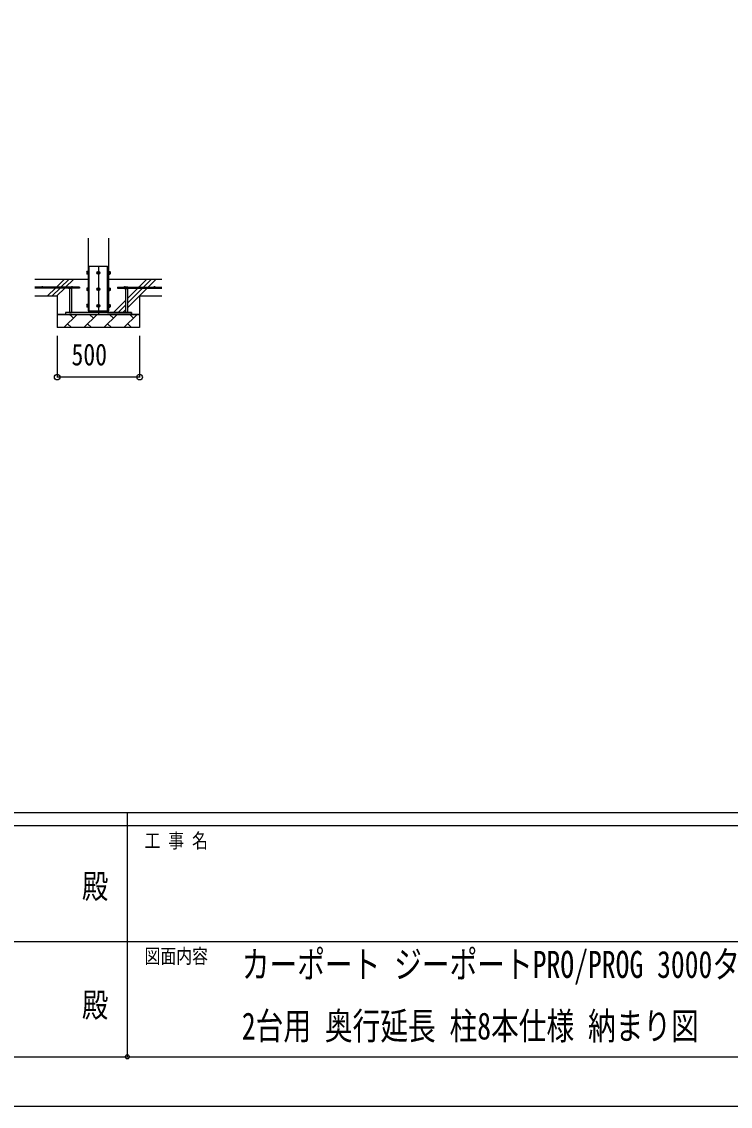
# Model space of a CAD drawing. Units: millimetres, scale not verified. Extents: x -16820 to 16820, y -11880 to 11880.
# Drawn here: x -660 to 3637, y -11880 to -5305 of the extents above; entities that cross this region are included whole.
import ezdxf
from ezdxf.enums import TextEntityAlignment as Align

# ---------------------------------------------------------------- set-up
doc = ezdxf.new("R2010")
doc.units = ezdxf.units.MM
doc.header["$LTSCALE"] = 50
doc.header["$PDMODE"] = 32
doc.header["$PDSIZE"] = 25
for name, color, linetype in [('0-2_USER1', 3, 'Continuous'), ('0-3_YKK_11', 7, 'Continuous'), ('0-4_YKK_12', 2, 'Continuous'), ('0-5_YKK_13', 4, 'Continuous'), ('0-6_YKK_A1', 4, 'Continuous'), ('0-7_YKK_D', 6, 'Continuous'), ('0-8_YKK_ZWAK', 7, 'Continuous')]:
    doc.layers.add(name, color=color, linetype=linetype)
doc.styles.add('ＭＳ ゴシック', font='')
doc.styles.get('ＭＳ ゴシック').set_extended_font_data('MS Gothic')

msp = doc.modelspace()

# ---------------------------------------------------------------- linework, layer by layer
at = {"layer": '0-3_YKK_11'}
for p, q in [((-444.92, -7079), (-394.92, -7079)), ((55.08, -7079), (5.08, -7079))]:
    msp.add_line(p, q, dxfattribs=at)
at = {"layer": '0-4_YKK_12'}
msp.add_line((-194.92, -6784.5), (-194.92, -7084.5), dxfattribs=at)
at = {"layer": '0-5_YKK_13'}
for p, q in [((-265.62, -6820.51), (-265.04, -6819.51)), ((-265.62, -6820.51), (-265.62, -6833.5)), ((-265.62, -6833.5), (-265.04, -6834.51)), ((-260.12, -6819.51), (-265.04, -6819.51)), ((-260.12, -6823.25), (-265.04, -6823.25)), ((-260.12, -6830.75), (-265.04, -6830.75)), ((-260.12, -6834.51), (-265.04, -6834.51)), ((-260.12, -6819.51), (-260.12, -6834.51)), ((-258.52, -6819.96), (-260.12, -6819.96)), ((-260.12, -6826.5), (-260.12, -6819.96)), ((-260.12, -6826.5), (-258.52, -6826.5)), ((-260.12, -6827.5), (-258.52, -6827.5)), ((-260.12, -6834.05), (-260.12, -6827.5)), ((-260.12, -6834.05), (-258.52, -6834.05)), ((-258.52, -6826.5), (-258.52, -6819.96)), ((-258.52, -6834.05), (-258.52, -6827.5)), ((-250.92, -6787), (-138.92, -6787)), ((-138.92, -7057), (-138.92, -6787)), ((-131.32, -6819.95), (-129.72, -6819.95)), ((-131.32, -6826.5), (-131.32, -6819.95)), ((-129.72, -6826.5), (-131.32, -6826.5)), ((-129.72, -6827.5), (-131.32, -6827.5)), ((-131.32, -6834.05), (-131.32, -6827.5)), ((-129.72, -6834.05), (-131.32, -6834.05)), ((-129.72, -6819.49), (-124.8, -6819.49)), ((-129.72, -6819.49), (-129.72, -6834.51)), ((-129.72, -6826.5), (-129.72, -6819.95)), ((-129.72, -6823.25), (-124.8, -6823.25)), ((-129.72, -6834.05), (-129.72, -6827.5)), ((-129.72, -6830.75), (-124.8, -6830.75)), ((-129.72, -6834.51), (-124.8, -6834.51)), ((-124.22, -6820.5), (-124.8, -6819.49)), ((-124.22, -6833.5), (-124.8, -6834.51)), ((-124.22, -6820.5), (-124.22, -6833.5)), ((-374.42, -6914.5), (-375.89, -6915.35)), ((-374.42, -6914.5), (-355.42, -6914.5)), ((-370.92, -6922.5), (-370.92, -7067)), ((-370.41, -6922.5), (-370.41, -6915.35)), ((-359.44, -6922.5), (-359.44, -6915.35)), ((-358.92, -6922.5), (-358.92, -7067)), ((-355.42, -6914.5), (-353.95, -6915.35)), ((-353.95, -6922.5), (-353.95, -6915.35)), ((-265.62, -6920.51), (-265.04, -6919.51)), ((-265.62, -6920.51), (-265.62, -6933.5)), ((-265.62, -6933.5), (-265.04, -6934.51)), ((-260.12, -6919.51), (-265.04, -6919.51)), ((-260.12, -6923.25), (-265.04, -6923.25)), ((-260.12, -6930.75), (-265.04, -6930.75)), ((-260.12, -6934.51), (-265.04, -6934.51)), ((-260.12, -6919.51), (-260.12, -6934.51)), ((-258.52, -6919.96), (-260.12, -6919.96)), ((-260.12, -6926.5), (-260.12, -6919.96)), ((-260.12, -6926.5), (-258.52, -6926.5)), ((-260.12, -6927.5), (-258.52, -6927.5)), ((-260.12, -6934.05), (-260.12, -6927.5)), ((-260.12, -6934.05), (-258.52, -6934.05)), ((-258.52, -6926.5), (-258.52, -6919.96)), ((-258.52, -6934.05), (-258.52, -6927.5)), ((-131.32, -6919.95), (-129.72, -6919.95)), ((-131.32, -6926.5), (-131.32, -6919.95)), ((-129.72, -6926.5), (-131.32, -6926.5)), ((-129.72, -6927.5), (-131.32, -6927.5)), ((-131.32, -6934.05), (-131.32, -6927.5)), ((-129.72, -6934.05), (-131.32, -6934.05)), ((-129.72, -6919.49), (-124.8, -6919.49)), ((-129.72, -6919.49), (-129.72, -6934.51)), ((-129.72, -6926.5), (-129.72, -6919.95)), ((-129.72, -6923.25), (-124.8, -6923.25)), ((-129.72, -6934.05), (-129.72, -6927.5)), ((-129.72, -6930.75), (-124.8, -6930.75)), ((-129.72, -6934.51), (-124.8, -6934.51)), ((-124.22, -6920.5), (-124.8, -6919.49)), ((-124.22, -6933.5), (-124.8, -6934.51)), ((-124.22, -6920.5), (-124.22, -6933.5)), ((-34.42, -6914.5), (-35.89, -6915.35)), ((-35.89, -6922.5), (-35.89, -6915.35)), ((-15.42, -6914.5), (-34.42, -6914.5)), ((-30.92, -6922.5), (-30.92, -7067)), ((-30.41, -6922.5), (-30.41, -6915.35)), ((-19.44, -6922.5), (-19.44, -6915.35)), ((-18.92, -6922.5), (-18.92, -7067)), ((-15.42, -6914.5), (-13.95, -6915.35)), ((-265.62, -7020.51), (-265.04, -7019.51)), ((-265.62, -7020.51), (-265.62, -7033.5)), ((-265.62, -7033.5), (-265.04, -7034.51)), ((-260.12, -7019.51), (-265.04, -7019.51)), ((-260.12, -7023.25), (-265.04, -7023.25)), ((-260.12, -7030.75), (-265.04, -7030.75)), ((-260.12, -7034.51), (-265.04, -7034.51)), ((-260.12, -7019.51), (-260.12, -7034.51)), ((-258.52, -7019.96), (-260.12, -7019.96)), ((-260.12, -7026.5), (-260.12, -7019.96)), ((-260.12, -7026.5), (-258.52, -7026.5)), ((-260.12, -7027.5), (-258.52, -7027.5)), ((-260.12, -7034.05), (-260.12, -7027.5)), ((-260.12, -7034.05), (-258.52, -7034.05)), ((-258.52, -7026.5), (-258.52, -7019.96)), ((-258.52, -7034.05), (-258.52, -7027.5)), ((-131.32, -7019.95), (-129.72, -7019.95)), ((-131.32, -7026.5), (-131.32, -7019.95)), ((-129.72, -7026.5), (-131.32, -7026.5)), ((-129.72, -7027.5), (-131.32, -7027.5)), ((-131.32, -7034.05), (-131.32, -7027.5)), ((-129.72, -7034.05), (-131.32, -7034.05)), ((-129.72, -7019.49), (-124.8, -7019.49)), ((-129.72, -7019.49), (-129.72, -7034.51)), ((-129.72, -7026.5), (-129.72, -7019.95)), ((-129.72, -7023.25), (-124.8, -7023.25)), ((-129.72, -7034.05), (-129.72, -7027.5)), ((-129.72, -7030.75), (-124.8, -7030.75)), ((-129.72, -7034.51), (-124.8, -7034.51)), ((-124.22, -7020.5), (-124.8, -7019.49)), ((-124.22, -7033.5), (-124.8, -7034.51)), ((-124.22, -7020.5), (-124.22, -7033.5)), ((-370.92, -7067), (-358.92, -7067)), ((-370.92, -7080.5), (-358.92, -7080.5)), ((-138.92, -7067), (-138.92, -7057)), ((-18.92, -7067), (-30.92, -7067)), ((-18.92, -7080.5), (-30.92, -7080.5))]:
    msp.add_line(p, q, dxfattribs=at)
for points in [[(-257.42, -6818.5), (-258.52, -6818.5), (-258.52, -6835.5), (-257.42, -6835.5)], [(-250.92, -7067), (-250.92, -7057), (-250.92, -6787)], [(-132.42, -6818.5), (-131.32, -6818.5), (-131.32, -6835.5), (-132.42, -6835.5)], [(-353.95, -6922.5), (-375.89, -6922.5), (-375.89, -6915.35)], [(-257.42, -6918.5), (-258.52, -6918.5), (-258.52, -6935.5), (-257.42, -6935.5)], [(-132.42, -6918.5), (-131.32, -6918.5), (-131.32, -6935.5), (-132.42, -6935.5)], [(-35.89, -6922.5), (-13.95, -6922.5), (-13.95, -6915.35)], [(-257.42, -7018.5), (-258.52, -7018.5), (-258.52, -7035.5), (-257.42, -7035.5)], [(-132.42, -7018.5), (-131.32, -7018.5), (-131.32, -7035.5), (-132.42, -7035.5)], [(-370.92, -7079), (-370.92, -7080.5), (-368.92, -7082.5), (-360.92, -7082.5)], [(-358.92, -7079), (-358.92, -7080.5), (-360.92, -7082.5)], [(-30.92, -7079), (-30.92, -7080.5), (-28.92, -7082.5)], [(-18.92, -7079), (-18.92, -7080.5), (-20.92, -7082.5), (-28.92, -7082.5)]]:
    msp.add_lwpolyline(points, dxfattribs=at)
for points in [[(-194.92, -6819.49), (-201.42, -6823.25), (-201.42, -6830.75), (-194.92, -6834.51), (-188.42, -6830.75), (-188.42, -6823.25)], [(-194.92, -6919.49), (-201.42, -6923.25), (-201.42, -6930.75), (-194.92, -6934.51), (-188.42, -6930.75), (-188.42, -6923.25)], [(-194.92, -7019.49), (-201.42, -7023.25), (-201.42, -7030.75), (-194.92, -7034.51), (-188.42, -7030.75), (-188.42, -7023.25)], [(-394.92, -7079), (5.08, -7079), (5.08, -7067), (-394.92, -7067)]]:
    msp.add_lwpolyline(points, close=True, dxfattribs=at)
for centre, radius in [((-194.92, -6827), 8.5), ((-194.92, -6827), 6.5), ((-194.92, -6927), 8.5), ((-194.92, -6927), 6.5), ((-194.92, -7027), 8.5), ((-194.92, -7027), 6.5)]:
    msp.add_circle(centre, radius, dxfattribs=at)
for centre, radius, start, end in [((-262.32, -6821.38), 3.31, 145.51973, 214.48027), ((-253.2, -6827), 12.42, 162.41205, 197.58795), ((-262.3, -6832.63), 3.32, 145.61575, 214.38425), ((-194.92, -6827), 7.05, 157.21814, 202.78186), ((-194.92, -6827), 7.05, 97.21814, 142.78186), ((-194.92, -6827), 7.05, 217.21814, 262.78186), ((-194.92, -6827), 7.05, 37.21814, 82.78186), ((-194.92, -6827), 7.05, 277.21814, 322.78186), ((-194.92, -6827), 7.05, 337.21814, 22.78186), ((-127.54, -6821.37), 3.32, 325.61575, 34.38425), ((-136.64, -6827), 12.42, 342.41205, 17.58795), ((-127.54, -6832.63), 3.32, 325.61575, 34.38425), ((-373.15, -6919.36), 4.86, 55.61575, 124.38425), ((-364.92, -6932.65), 18.15, 72.41205, 107.58795), ((-356.69, -6919.36), 4.86, 55.61575, 124.38425), ((-262.32, -6921.38), 3.31, 145.51973, 214.48027), ((-253.2, -6927), 12.42, 162.41205, 197.58795), ((-262.3, -6932.63), 3.32, 145.61575, 214.38425), ((-194.92, -6927), 7.05, 157.21814, 202.78186), ((-194.92, -6927), 7.05, 97.21814, 142.78186), ((-194.92, -6927), 7.05, 217.21814, 262.78186), ((-194.92, -6927), 7.05, 37.21814, 82.78186), ((-194.92, -6927), 7.05, 277.21814, 322.78186), ((-194.92, -6927), 7.05, 337.21814, 22.78186), ((-127.54, -6921.37), 3.32, 325.61575, 34.38425), ((-136.64, -6927), 12.42, 342.41205, 17.58795), ((-127.54, -6932.63), 3.32, 325.61575, 34.38425), ((-33.15, -6919.36), 4.86, 55.61575, 124.38425), ((-24.92, -6932.65), 18.15, 72.41205, 107.58795), ((-16.69, -6919.36), 4.86, 55.61575, 124.38425), ((-262.32, -7021.38), 3.31, 145.51973, 214.48027), ((-253.2, -7027), 12.42, 162.41205, 197.58795), ((-262.3, -7032.63), 3.32, 145.61575, 214.38425), ((-194.92, -7027), 7.05, 157.21814, 202.78186), ((-194.92, -7027), 7.05, 97.21814, 142.78186), ((-194.92, -7027), 7.05, 217.21814, 262.78186), ((-194.92, -7027), 7.05, 37.21814, 82.78186), ((-194.92, -7027), 7.05, 277.21814, 322.78186), ((-194.92, -7027), 7.05, 337.21814, 22.78186), ((-127.54, -7021.37), 3.32, 325.61575, 34.38425), ((-136.64, -7027), 12.42, 342.41205, 17.58795), ((-127.54, -7032.63), 3.32, 325.61575, 34.38425)]:
    msp.add_arc(centre, radius, start, end, dxfattribs=at)
at = {"layer": '0-6_YKK_A1'}
for p, q in [((-257.42, -6617), (-257.42, -7057)), ((-132.42, -7057), (-132.42, -6617)), ((-257.42, -6867), (-580.08, -6867)), ((-445.14, -6909.51), (-402.63, -6867)), ((-421.85, -6914.5), (-374.35, -6867)), ((-393.57, -6914.5), (-346.07, -6867)), ((190.24, -6867), (-132.42, -6867)), ((54.86, -6909.51), (97.37, -6867)), ((78.15, -6914.5), (125.65, -6867)), ((106.43, -6914.5), (153.93, -6867)), ((-309.92, -6914.5), (-580.08, -6914.5)), ((-375.89, -6919.5), (-580.08, -6919.5)), ((-580.08, -6967), (-444.92, -6967)), ((-502.63, -6967), (-455.13, -6919.5)), ((-474.35, -6967), (-426.85, -6919.5)), ((-450.13, -6914.5), (-447.41, -6911.78)), ((-446.07, -6967), (-398.57, -6919.5)), ((-444.92, -6967), (-444.92, -7159)), ((-309.92, -6919.5), (-353.95, -6919.5)), ((-309.92, -6914.5), (-309.92, -6919.5)), ((-79.92, -6914.5), (190.24, -6914.5)), ((-79.92, -6914.5), (-79.92, -6919.5)), ((-79.92, -6919.5), (-35.89, -6919.5)), ((-18.92, -7039.85), (101.43, -6919.5)), ((-18.92, -7011.57), (73.15, -6919.5)), ((-18.92, -6983.29), (44.87, -6919.5)), ((-13.95, -6919.5), (190.24, -6919.5)), ((49.87, -6914.5), (52.59, -6911.78)), ((55.08, -6967), (190.24, -6967)), ((55.08, -6967), (55.08, -7159)), ((-102.63, -7067), (-30.92, -6995.29)), ((-74.35, -7067), (-30.92, -7023.57)), ((-394.92, -7079), (-444.92, -7079)), ((55.08, -7079), (-444.92, -7079)), ((-404.18, -7159), (-324.18, -7079)), ((-250.92, -7067), (-394.92, -7067)), ((-394.92, -7067), (-394.92, -7079)), ((-346.85, -7101.66), (-366.01, -7082.5)), ((-282.76, -7159), (-202.76, -7079)), ((-257.42, -7057), (-132.42, -7057)), ((-225.42, -7101.66), (-248.09, -7079)), ((-161.34, -7159), (-81.34, -7079)), ((-138.92, -7067), (5.08, -7067)), ((-104, -7101.66), (-126.66, -7079)), ((-46.07, -7067), (-30.92, -7051.85)), ((-39.92, -7159), (40.08, -7079)), ((17.42, -7101.66), (-5.24, -7079)), ((5.08, -7067), (5.08, -7079)), ((5.08, -7079), (55.08, -7079)), ((55.08, -7159), (-444.92, -7159)), ((-381.52, -7136.34), (-358.86, -7159)), ((-260.1, -7136.34), (-237.44, -7159)), ((-138.68, -7136.34), (-116.02, -7159)), ((-17.26, -7136.34), (5.4, -7159))]:
    msp.add_line(p, q, dxfattribs=at)
for centre in [(-534.92, -6912), (-444.92, -6912), (-354.92, -6912), (-34.92, -6912), (55.08, -6912), (145.08, -6912)]:
    msp.add_circle(centre, 2.5, dxfattribs=at)
at = {"layer": '0-7_YKK_D'}
for p, q in [((-444.92, -7209), (-444.92, -7461)), ((55.08, -7209), (55.08, -7461)), ((55.08, -7460), (-444.92, -7460))]:
    msp.add_line(p, q, dxfattribs=at)
for centre in [(-444.92, -7460), (55.08, -7460)]:
    msp.add_circle(centre, 17, dxfattribs=at)
at = {"layer": '0-8_YKK_ZWAK'}
for p, q in [((15580.08, -10100), (-15619.92, -10100)), ((-19.92, -10100), (-19.92, -11580)), ((-19.92, -10180), (-5219.92, -10180)), ((5180.08, -10180), (-19.92, -10180)), ((-5189.92, -10880), (-19.92, -10880)), ((-19.92, -10880), (5180.08, -10880)), ((-5219.92, -11580), (-19.92, -11580)), ((-19.92, -11580), (5180.08, -11580))]:
    msp.add_line(p, q, dxfattribs=at)
msp.add_lwpolyline([(-16820, -11880), (16820, -11880), (16820, 11880), (-16820, 11880)], close=True, dxfattribs=at)
msp.add_point((-19.92, -11580), dxfattribs=at)

# ---------------------------------------------------------------- texts
at = {"layer": '0-2_USER1', "style": 'ＭＳ ゴシック', "width": 0.75}
for s, p in [('カーポート ジーポートPRO/PROG 3000タイプ', (675, -11151)), ('2台用 奥行延長 柱8本仕様 納まり図', (675, -11524.33))]:
    msp.add_text(s, height=164.2, dxfattribs=at).set_placement(p, align=Align.BOTTOM_LEFT)
at = {"layer": '0-7_YKK_D', "style": 'ＭＳ ゴシック', "width": 0.8}
msp.add_text('500', height=132, dxfattribs=at).set_placement((-358.12, -7428), align=Align.BOTTOM_LEFT)
at = {"layer": '0-8_YKK_ZWAK', "style": 'ＭＳ ゴシック', "width": 0.8}
for s, height, p in [('工 事 名', 87.98, (85.08, -10340)), ('殿', 146.6, (-294.67, -10663.33)), ('図面内容', 87.98, (85.08, -11040)), ('殿', 146.6, (-294.67, -11383.33))]:
    msp.add_text(s, height=height, dxfattribs=at).set_placement(p, align=Align.BOTTOM_LEFT)

doc.saveas('drawing.dxf')
